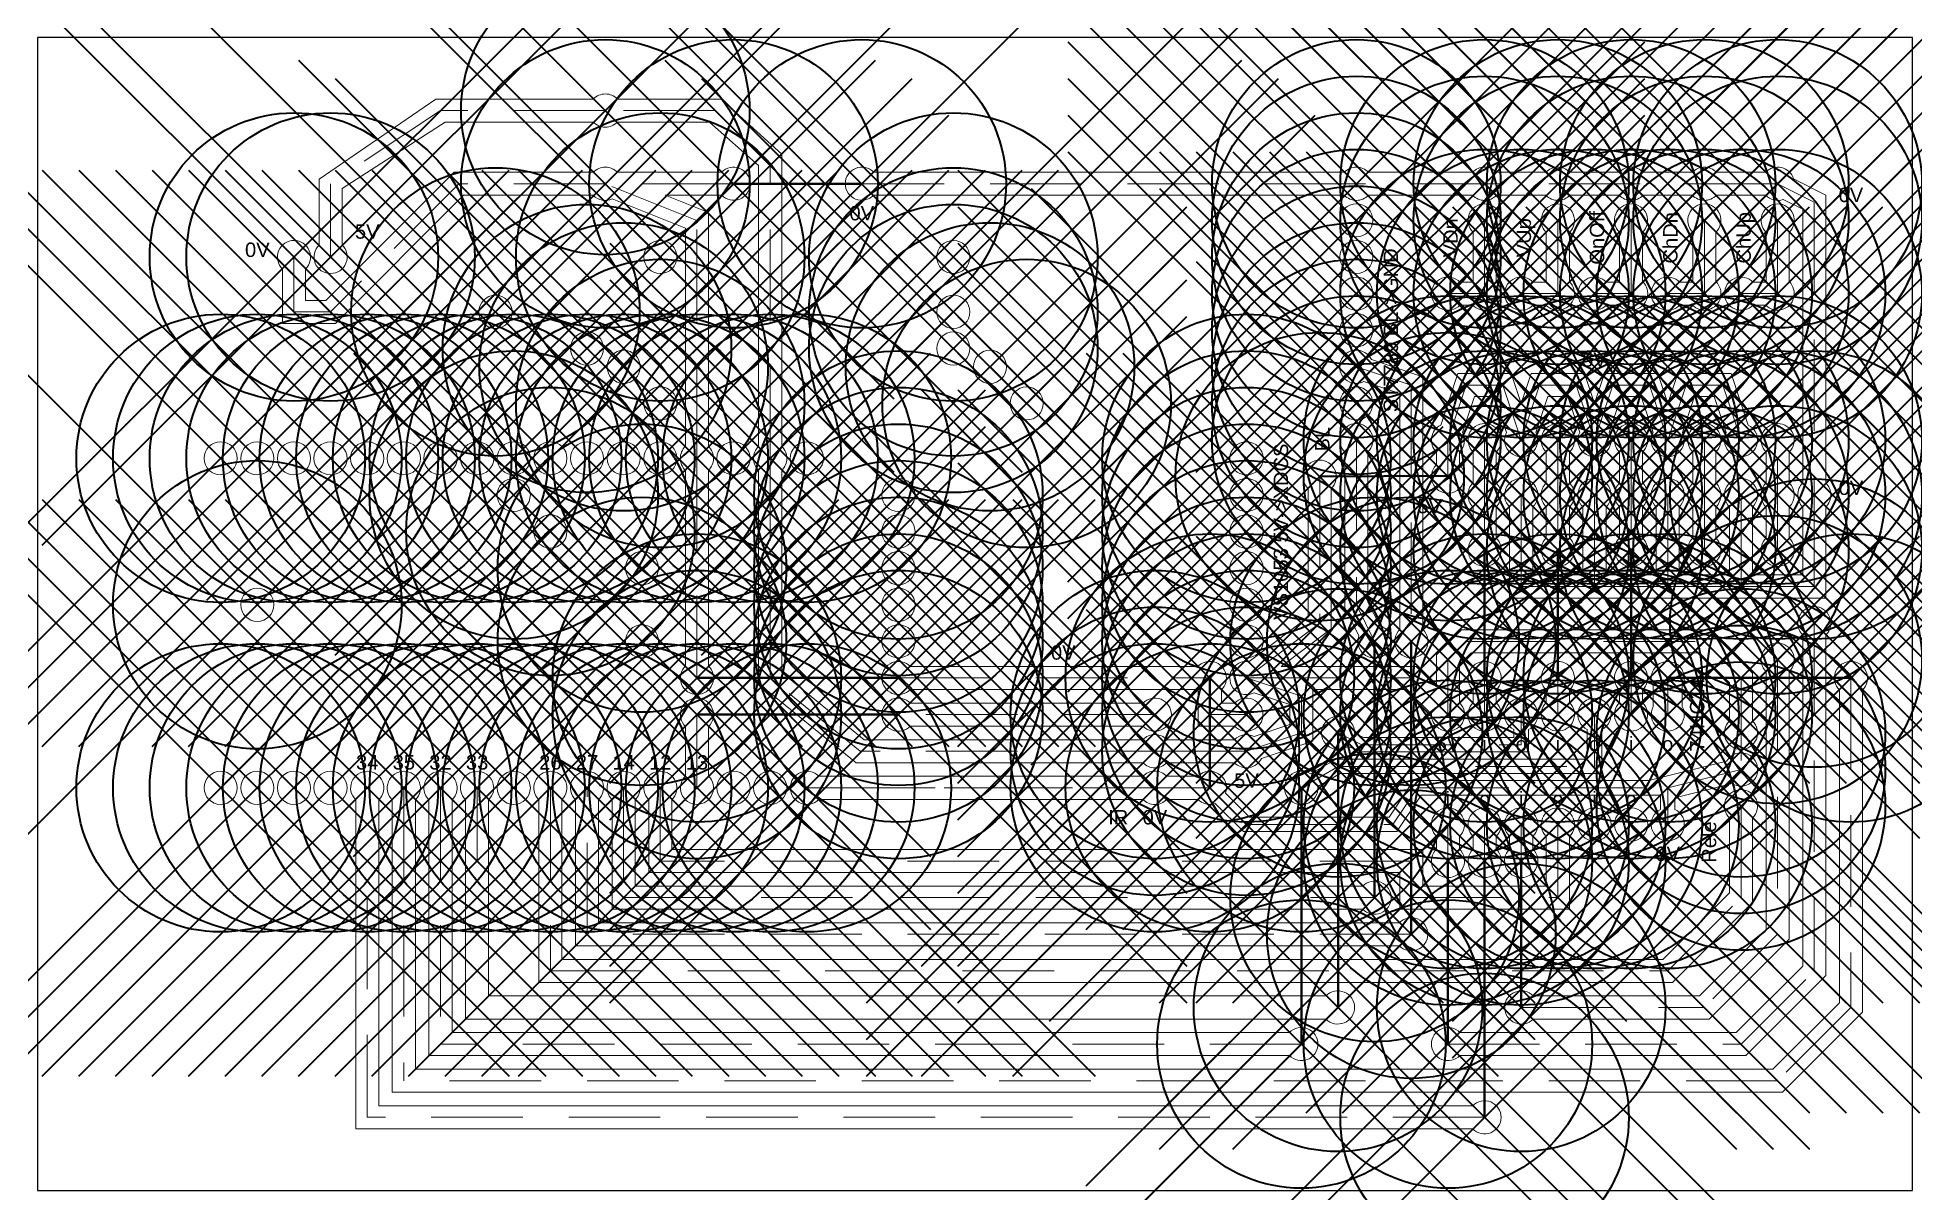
# Model space of a CAD drawing. Header units: millimetres. Extents: x 0 to 130, y 0 to 80.
import ezdxf
from ezdxf.enums import TextEntityAlignment as Align

# ---------------------------------------------------------------- set-up
doc = ezdxf.new("R2010")
doc.units = ezdxf.units.MM
doc.header["$PDMODE"] = 35
doc.header["$PDSIZE"] = 20
doc.linetypes.add('DASHED2', pattern=[9.525, 6.35, -3.175])
for name, color, linetype, lineweight, true_color in [('anelli', 4, 'Continuous', 0, 0x00ffff), ('basetta', 178, 'Continuous', 25, 0x000000), ('fori', 1, 'Continuous', 35, 0xff0000), ('piste', 4, 'Continuous', 0, 0x00ffff), ('ponti', 5, 'Continuous', 40, 0x0000ff), ('testi', 178, 'Continuous', 25, 0x000000), ('tracce', 6, 'DASHED2', 0, 0xff00ff)]:
    doc.layers.add(name, color=color, linetype=linetype, lineweight=lineweight, true_color=true_color)
doc.styles.add('textstyle11', font='')
doc.styles.add('textstyle12', font='')
doc.styles.add('textstyle13', font='')
doc.styles.add('textstyle14', font='')
doc.styles.add('textstyle15', font='')
doc.styles.add('textstyle16', font='')
doc.styles.add('textstyle17', font='')
doc.styles.add('textstyle18', font='')
doc.styles.add('textstyle19', font='')
doc.styles.add('textstyle20', font='')
doc.styles.add('textstyle21', font='')
doc.styles.add('textstyle22', font='')
doc.styles.add('textstyle23', font='')
doc.styles.add('textstyle24', font='')
doc.styles.add('textstyle25', font='')
doc.styles.add('textstyle26', font='')
doc.styles.add('textstyle27', font='')
doc.styles.add('textstyle28', font='')
doc.styles.add('textstyle29', font='')
doc.styles.add('textstyle30', font='')
doc.styles.add('textstyle31', font='')
doc.styles.add('textstyle32', font='')
doc.styles.add('textstyle33', font='')
doc.styles.add('textstyle34', font='')
doc.styles.add('textstyle35', font='')
doc.styles.add('textstyle36', font='')
doc.styles.add('textstyle37', font='')
doc.styles.add('textstyle38', font='')
doc.styles.add('textstyle39', font='')
doc.styles.add('textstyle40', font='')
doc.styles.add('textstyle41', font='')
doc.styles.add('textstyle42', font='')
doc.styles.add('textstyle43', font='')
doc.styles.add('textstyle44', font='')
doc.styles.add('textstyle45', font='')
doc.styles.add('textstyle46', font='')
doc.styles.add('textstyle47', font='')
doc.styles.add('textstyle48', font='')
doc.styles.add('textstyle49', font='')
doc.styles.add('textstyle50', font='')
doc.styles.add('textstyle51', font='')
doc.styles.add('textstyle52', font='')
doc.styles.add('textstyle53', font='')
doc.styles.add('textstyle54', font='')
doc.styles.get('textstyle11').set_extended_font_data('Liberation Sans')
doc.styles.get('textstyle12').set_extended_font_data('Liberation Sans')
doc.styles.get('textstyle13').set_extended_font_data('Liberation Sans')
doc.styles.get('textstyle14').set_extended_font_data('Liberation Sans')
doc.styles.get('textstyle15').set_extended_font_data('Liberation Sans')
doc.styles.get('textstyle16').set_extended_font_data('Liberation Sans')
doc.styles.get('textstyle17').set_extended_font_data('Liberation Sans')
doc.styles.get('textstyle18').set_extended_font_data('Liberation Sans')
doc.styles.get('textstyle19').set_extended_font_data('Liberation Sans')
doc.styles.get('textstyle20').set_extended_font_data('Liberation Sans')
doc.styles.get('textstyle21').set_extended_font_data('Liberation Sans')
doc.styles.get('textstyle22').set_extended_font_data('Liberation Sans')
doc.styles.get('textstyle23').set_extended_font_data('Liberation Sans')
doc.styles.get('textstyle24').set_extended_font_data('Liberation Sans')
doc.styles.get('textstyle25').set_extended_font_data('Liberation Sans')
doc.styles.get('textstyle26').set_extended_font_data('Liberation Sans')
doc.styles.get('textstyle27').set_extended_font_data('Liberation Sans')
doc.styles.get('textstyle28').set_extended_font_data('Liberation Sans')
doc.styles.get('textstyle29').set_extended_font_data('Liberation Sans')
doc.styles.get('textstyle30').set_extended_font_data('Liberation Sans')
doc.styles.get('textstyle31').set_extended_font_data('Liberation Sans')
doc.styles.get('textstyle32').set_extended_font_data('Liberation Sans')
doc.styles.get('textstyle33').set_extended_font_data('Liberation Sans')
doc.styles.get('textstyle34').set_extended_font_data('Liberation Sans')
doc.styles.get('textstyle35').set_extended_font_data('Liberation Sans')
doc.styles.get('textstyle36').set_extended_font_data('Liberation Sans')
doc.styles.get('textstyle37').set_extended_font_data('Liberation Sans')
doc.styles.get('textstyle38').set_extended_font_data('Liberation Sans')
doc.styles.get('textstyle39').set_extended_font_data('Liberation Sans')
doc.styles.get('textstyle40').set_extended_font_data('Liberation Sans')
doc.styles.get('textstyle41').set_extended_font_data('Liberation Sans')
doc.styles.get('textstyle42').set_extended_font_data('Liberation Sans')
doc.styles.get('textstyle43').set_extended_font_data('Liberation Sans')
doc.styles.get('textstyle44').set_extended_font_data('Liberation Sans')
doc.styles.get('textstyle45').set_extended_font_data('Liberation Sans')
doc.styles.get('textstyle46').set_extended_font_data('Liberation Sans')
doc.styles.get('textstyle47').set_extended_font_data('Liberation Sans')
doc.styles.get('textstyle48').set_extended_font_data('Liberation Sans')
doc.styles.get('textstyle49').set_extended_font_data('Liberation Sans')
doc.styles.get('textstyle50').set_extended_font_data('Liberation Sans')
doc.styles.get('textstyle51').set_extended_font_data('Liberation Sans')
doc.styles.get('textstyle52').set_extended_font_data('Liberation Sans')
doc.styles.get('textstyle53').set_extended_font_data('Liberation Sans')
doc.styles.get('textstyle54').set_extended_font_data('Liberation Sans')

msp = doc.modelspace()

# ---------------------------------------------------------------- linework, layer by layer
at = {"layer": 'anelli', "flags": 128}
msp.add_lwpolyline([(99.53, 24.57), (99.53, 23.69, 2.470169), (101.13, 23.69), (101.13, 24.57, 2.470169), (99.53, 24.57)], format="xyb", dxfattribs=at)
at = {"layer": 'anelli'}
for centre in [(91.44, 67.31), (43.18, 64.77), (63.5, 64.77), (91.44, 64.77), (91.44, 62.23), (31.75, 60.96), (63.5, 60.96), (91.44, 59.69), (38.1, 58.42), (63.5, 58.42), (40.64, 57.15), (66.04, 57.15), (43.18, 54.61), (68.58, 54.61), (91.44, 54.61), (12.7, 50.8), (15.24, 50.8), (17.78, 50.8), (20.32, 50.8), (22.86, 50.8), (25.4, 50.8), (27.94, 50.8), (30.48, 50.8), (33.02, 50.8), (35.56, 50.8), (38.1, 50.8), (40.64, 50.8), (43.18, 50.8), (48.26, 50.8), (53.34, 50.8), (83.82, 50.8), (33.02, 48.26), (59.69, 48.26), (83.82, 48.26), (35.56, 45.72), (59.69, 45.72), (83.82, 45.72), (41.91, 43.18), (59.69, 43.18), (83.82, 43.18), (15.24, 40.64), (59.69, 40.64), (83.82, 40.64), (41.91, 38.1), (59.69, 38.1), (83.82, 38.1), (12.7, 27.94), (15.24, 27.94), (17.78, 27.94), (20.32, 27.94), (33.02, 27.94), (48.26, 27.94), (50.8, 27.94), (107.95, 25.4), (110.49, 25.4)]:
    msp.add_circle(centre, 1.15, dxfattribs=at)
for centre, start, end in [((97.79, 52.07), 115.6443, 225.9208), ((97.79, 52.07), 314.0792, 27.4858), ((102.87, 52.07), 152.5142, 27.4858), ((107.95, 52.07), 152.5142, 27.4858), ((110.49, 52.07), 314.0792, 225.9208), ((113.03, 52.07), 152.5142, 27.4858), ((118.11, 52.07), 152.5142, 64.3557), ((97.79, 49.53), 134.0792, 45.9208), ((110.49, 48.26), 134.0792, 225.9208), ((110.49, 48.26), 314.0792, 45.9208), ((110.49, 44.45), 134.0792, 45.9208)]:
    msp.add_arc(centre, 1.15, start, end, dxfattribs=at)
at = {"layer": 'basetta'}
for p, q in [((130, 80), (0, 80)), ((0, 80), (0, 0)), ((130, 0), (130, 80)), ((0, 0), (130, 0)), ((0, 0), (0, 0))]:
    msp.add_line(p, q, dxfattribs=at)
at = {"layer": 'fori'}
for p in [(39.37, 74.93), (39.37, 69.85), (48.26, 69.85), (57.15, 69.85), (91.44, 69.85), (100.33, 69.85), (105.41, 69.85), (110.49, 69.85), (115.57, 69.85), (120.65, 69.85), (91.44, 67.31), (100.33, 67.31), (105.41, 67.31), (110.49, 67.31), (115.57, 67.31), (120.65, 67.31), (17.78, 64.77), (20.32, 64.77), (43.18, 64.77), (63.5, 64.77), (91.44, 64.77), (91.44, 62.23), (100.33, 62.23), (102.87, 62.23), (105.41, 62.23), (107.95, 62.23), (110.49, 62.23), (113.03, 62.23), (115.57, 62.23), (118.11, 62.23), (120.65, 62.23), (31.75, 60.96), (63.5, 60.96), (91.44, 59.69), (38.1, 58.42), (63.5, 58.42), (40.64, 57.15), (66.04, 57.15), (91.44, 57.15), (43.18, 54.61), (68.58, 54.61), (91.44, 54.61), (91.44, 52.07), (97.79, 52.07), (100.33, 52.07), (102.87, 52.07), (105.41, 52.07), (107.95, 52.07), (110.49, 52.07), (113.03, 52.07), (115.57, 52.07), (118.11, 52.07), (120.65, 52.07), (12.7, 50.8), (15.24, 50.8), (17.78, 50.8), (20.32, 50.8), (22.86, 50.8), (25.4, 50.8), (27.94, 50.8), (30.48, 50.8), (33.02, 50.8), (35.56, 50.8), (38.1, 50.8), (40.64, 50.8), (43.18, 50.8), (45.72, 50.8), (48.26, 50.8), (50.8, 50.8), (53.34, 50.8), (83.82, 50.8), (88.9, 49.53), (97.79, 49.53), (33.02, 48.26), (59.69, 48.26), (83.82, 48.26), (100.33, 48.26), (102.87, 48.26), (105.41, 48.26), (107.95, 48.26), (110.49, 48.26), (113.03, 48.26), (115.57, 48.26), (118.11, 48.26), (120.65, 48.26), (123.19, 48.26), (35.56, 45.72), (59.69, 45.72), (83.82, 45.72), (100.33, 44.45), (105.41, 44.45), (110.49, 44.45), (115.57, 44.45), (120.65, 44.45), (41.91, 43.18), (59.69, 43.18), (83.82, 43.18), (15.24, 40.64), (59.69, 40.64), (83.82, 40.64), (123.19, 39.37), (41.91, 38.1), (59.69, 38.1), (83.82, 38.1), (92.71, 38.1), (95.25, 38.1), (120.65, 36.83), (45.72, 35.56), (59.69, 35.56), (81.28, 35.56), (83.82, 35.56), (100.33, 35.56), (105.41, 35.56), (110.49, 35.56), (113.03, 35.56), (125.73, 35.56), (45.72, 33.02), (59.69, 33.02), (77.47, 33.02), (83.82, 33.02), (97.79, 33.02), (100.33, 33.02), (102.87, 33.02), (105.41, 33.02), (107.95, 33.02), (110.49, 33.02), (113.03, 33.02), (90.17, 31.75), (118.11, 31.75), (77.47, 30.48), (83.82, 30.48), (118.11, 29.21), (12.7, 27.94), (15.24, 27.94), (17.78, 27.94), (20.32, 27.94), (22.86, 27.94), (25.4, 27.94), (27.94, 27.94), (30.48, 27.94), (33.02, 27.94), (35.56, 27.94), (38.1, 27.94), (40.64, 27.94), (43.18, 27.94), (45.72, 27.94), (48.26, 27.94), (50.8, 27.94), (53.34, 27.94), (77.47, 27.94), (81.28, 27.94), (87.63, 27.94), (118.11, 26.67), (97.79, 25.4), (100.33, 25.4), (102.87, 25.4), (105.41, 25.4), (107.95, 25.4), (110.49, 25.4), (113.03, 25.4), (97.79, 22.86), (100.33, 22.86), (102.87, 22.86), (92.71, 20.32), (95.25, 17.78), (90.17, 12.7), (102.87, 12.7), (87.63, 10.16), (97.79, 10.16), (100.33, 5.08)]:
    msp.add_point(p, dxfattribs=at)
at = {"layer": 'piste'}
for p, q in [((98.48, 56.68), (97.29, 53.11)), ((102.18, 56.68), (98.48, 56.68)), ((102.87, 54.6), (102.18, 56.68)), ((103.56, 56.68), (102.87, 54.6)), ((107.26, 56.68), (103.56, 56.68)), ((107.95, 54.6), (107.26, 56.68)), ((108.64, 56.68), (107.95, 54.6)), ((112.34, 56.68), (108.64, 56.68)), ((113.03, 54.6), (112.34, 56.68)), ((113.72, 56.68), (113.03, 54.6)), ((117.42, 56.68), (113.72, 56.68)), ((118.61, 53.11), (117.42, 56.68)), ((99.64, 55.08), (98.81, 52.6)), ((101.02, 55.08), (99.64, 55.08)), ((101.85, 52.6), (101.02, 55.08)), ((104.72, 55.08), (103.89, 52.6)), ((106.1, 55.08), (104.72, 55.08)), ((106.93, 52.6), (106.1, 55.08)), ((109.8, 55.08), (108.97, 52.6)), ((111.18, 55.08), (109.8, 55.08)), ((112.01, 52.6), (111.18, 55.08)), ((114.88, 55.08), (114.05, 52.6)), ((116.26, 55.08), (114.88, 55.08)), ((117.09, 52.6), (116.26, 55.08)), ((96.99, 51.24), (96.99, 50.36)), ((98.59, 51.24), (98.59, 50.36)), ((109.69, 51.24), (109.69, 49.09)), ((111.29, 51.24), (111.29, 49.09)), ((109.69, 47.43), (109.69, 45.28)), ((111.29, 47.43), (111.29, 45.28)), ((42.35, 24.6), (42.38, 24.6))]:
    msp.add_line(p, q, dxfattribs=at)
at = {"layer": 'piste', "flags": 128}
for points in [[(19.52, 70.18), (19.52, 65.6, 2.470169), (21.12, 65.6), (21.12, 69.52), (28.27, 74.13), (38.54, 74.13, 0.423659), (40.2, 74.13), (46.59, 74.13), (50, 71.12), (50, 51.63, 0.423659), (50, 49.97), (50, 35.18), (56.75, 29.68), (76.64, 29.68, 0.423659), (78.3, 29.68), (82.99, 29.68, 0.522102), (84.86, 29.98), (88.43, 31.17), (88.43, 34.76), (94.92, 34.76), (96.64, 33.04, 1.522957), (98.59, 33.85), (98.59, 36.5), (99.39, 37.3), (115.24, 37.3), (117.31, 35.23), (117.31, 32.58, 2.470169), (118.91, 32.58), (118.91, 35.89), (115.9, 38.9), (98.73, 38.9), (96.99, 37.16), (96.99, 34.95), (95.58, 36.36), (86.22, 36.36), (89.7, 38.97), (89.7, 48.7, 2.470169), (88.1, 48.7), (88.1, 39.77), (84, 36.7, 1.383182), (84.35, 34.54), (86.83, 33.71), (86.83, 32.33), (84.35, 31.5, 0.331719), (82.99, 31.28), (78.3, 31.28, 0.423659), (76.64, 31.28), (57.32, 31.28), (51.6, 35.94), (51.6, 49.97, 0.423659), (51.6, 51.63), (51.6, 71.9), (47.39, 75.73), (40.2, 75.73, 0.423659), (38.54, 75.73), (27.61, 75.73), (19.52, 70.18)], [(20.65, 60.16), (16.98, 60.16), (16.98, 63.94, -2.470169), (18.58, 63.94), (18.58, 61.76), (19.99, 61.76), (28.88, 70.65), (38.54, 70.65, -0.423659), (40.2, 70.65), (47.43, 70.65, -2.470169), (47.43, 69.05), (43.52, 69.05), (46.52, 67.85), (46.52, 51.63, -0.423659), (46.52, 49.97), (46.52, 36.39, -2.470169), (44.92, 36.39), (44.92, 49.97, -0.423659), (44.92, 51.63), (44.92, 66.77), (39.84, 68.8, -0.315492), (38.54, 69.05), (29.54, 69.05), (20.65, 60.16)], [(57.98, 70.65, 2.470169), (57.98, 69.05), (90.61, 69.05, 0.423659), (92.27, 69.05), (99.5, 69.05, 0.423659), (101.16, 69.05), (104.58, 69.05, 0.423659), (106.24, 69.05), (109.66, 69.05, 0.423659), (111.32, 69.05), (114.74, 69.05, 0.423659), (116.4, 69.05), (119.82, 69.05, 0.292783), (121.03, 68.76), (122.39, 68.09), (122.39, 49.09, 0.423659), (122.39, 47.43), (122.39, 42.71), (118.91, 42.71), (118.91, 47.43, 2.470169), (117.31, 47.43), (117.31, 42.71), (113.83, 42.71), (113.83, 47.43, 2.470169), (112.23, 47.43), (112.23, 42.71), (108.75, 42.71), (108.75, 47.43, 2.470169), (107.15, 47.43), (107.15, 42.71), (103.67, 42.71), (103.67, 47.43, 2.470169), (102.07, 47.43), (102.07, 41.11), (107.95, 41.11), (113.03, 41.11), (118.11, 41.11), (123.99, 41.11), (123.99, 47.43, 0.423659), (123.99, 49.09), (123.99, 69.07), (121.75, 70.2, 0.568117), (119.82, 70.65), (116.4, 70.65, 0.423659), (114.74, 70.65), (111.32, 70.65, 0.423659), (109.66, 70.65), (106.24, 70.65, 0.423659), (104.58, 70.65), (101.16, 70.65, 0.423659), (99.5, 70.65), (92.27, 70.65, 0.423659), (90.61, 70.65), (57.98, 70.65)], [(99.53, 63.03), (98.62, 63.03, 2.470169), (98.62, 61.43), (99.5, 61.43, 1.016201), (101.13, 63.06), (101.13, 66.48, 2.470169), (99.53, 66.48), (99.53, 63.03)], [(103.7, 61.43, -2.470169), (103.7, 63.03), (104.61, 63.03), (104.61, 66.48, -2.470169), (106.21, 66.48), (106.21, 63.06, -1.016201), (104.58, 61.43), (103.7, 61.43)], [(109.69, 63.03), (108.78, 63.03, 2.470169), (108.78, 61.43), (109.66, 61.43, 1.016201), (111.29, 63.06), (111.29, 66.48, 2.470169), (109.69, 66.48), (109.69, 63.03)], [(114.77, 63.03), (113.86, 63.03, 2.470169), (113.86, 61.43), (114.74, 61.43, 1.016201), (116.37, 63.06), (116.37, 66.48, 2.470169), (114.77, 66.48), (114.77, 63.03)], [(119.85, 66.48, -2.470169), (121.45, 66.48), (121.45, 63.06, -1.016201), (119.82, 61.43), (118.94, 61.43, -2.470169), (118.94, 63.03), (119.85, 63.03), (119.85, 66.48)], [(94.45, 38.93, 2.470169), (96.05, 38.93), (96.05, 56.46), (92.48, 57.65, 2.470169), (91.97, 56.13), (94.45, 55.3), (94.45, 38.93)], [(90.64, 40.45), (91.62, 38.48, 2.470169), (93.06, 39.2), (92.24, 40.83), (92.24, 51.24, 2.470169), (90.64, 51.24), (90.64, 40.45)], [(99.53, 45.28, 2.470169), (101.13, 45.28), (101.13, 47.43, 0.423659), (101.13, 49.09), (101.13, 51.24, 2.470169), (99.53, 51.24), (99.53, 49.09, 0.423659), (99.53, 47.43), (99.53, 45.28)], [(106.21, 49.09, -0.423659), (106.21, 47.43), (106.21, 45.28, -2.470169), (104.61, 45.28), (104.61, 47.43, -0.423659), (104.61, 49.09), (104.61, 51.24, -2.470169), (106.21, 51.24), (106.21, 49.09)], [(114.77, 49.09, 0.423659), (114.77, 47.43), (114.77, 45.28, 2.470169), (116.37, 45.28), (116.37, 47.43, 0.423659), (116.37, 49.09), (116.37, 51.24, 2.470169), (114.77, 51.24), (114.77, 49.09)], [(121.45, 51.24, 2.470169), (119.85, 51.24), (119.85, 49.09, 0.423659), (119.85, 47.43), (119.85, 45.28, 2.470169), (121.45, 45.28), (121.45, 47.43, 0.423659), (121.45, 49.09), (121.45, 51.24)], [(118.44, 9.36), (123.99, 14.91), (123.99, 38.54, 2.470169), (122.39, 38.54), (122.39, 15.57), (117.78, 10.96), (98.62, 10.96, 2.470169), (98.62, 9.36), (118.44, 9.36)], [(115.24, 13.5), (119.85, 18.11), (119.85, 36, -2.470169), (121.45, 36), (121.45, 17.45), (115.9, 11.9), (103.7, 11.9, -2.470169), (103.7, 13.5), (115.24, 13.5)], [(120.32, 8.42), (124.93, 13.03), (124.93, 34.73, -2.470169), (126.53, 34.73), (126.53, 12.37), (120.98, 6.82), (24.6, 6.82), (24.6, 27.11, -2.470169), (26.2, 27.11), (26.2, 8.42), (120.32, 8.42)], [(80.48, 34.73, -0.008036), (80.45, 34.76), (60.52, 34.76, -2.470169), (60.52, 36.36), (80.45, 36.36, -1.016201), (82.08, 34.73), (82.08, 33.82), (82.99, 33.82, -2.470169), (82.99, 32.22), (80.48, 32.22), (80.48, 34.73)], [(99.53, 33.85, 2.470169), (101.13, 33.85), (101.13, 34.73, 2.470169), (99.53, 34.73), (99.53, 33.85)], [(104.61, 33.85, 2.470169), (106.21, 33.85), (106.21, 34.73, 2.470169), (104.61, 34.73), (104.61, 33.85)], [(109.69, 33.85, 2.470169), (111.29, 33.85), (111.29, 34.73, 2.470169), (109.69, 34.73), (109.69, 33.85)], [(112.03, 34.99, -1.717891), (114.03, 34.99), (114.03, 33.59, -1.717891), (112.03, 33.59), (112.03, 34.99)], [(44.92, 28.77, 2.470169), (46.52, 28.77), (46.52, 32.19, 2.470169), (44.92, 32.19), (44.92, 28.77)], [(60.52, 32.22, -2.470169), (60.52, 33.82), (76.64, 33.82, -2.470169), (76.64, 32.22), (60.52, 32.22)], [(88.27, 28.9, 4.371232), (88.78, 28.03), (90.31, 28.93), (108.45, 28.93), (108.45, 31.98, 4.371232), (107.45, 31.98), (107.45, 29.93), (90.03, 29.93), (88.27, 28.9)], [(91.93, 31.43), (91.32, 31.73, 4.371232), (90.87, 30.84), (91.7, 30.43), (103.37, 30.43), (103.37, 31.98, 4.371232), (102.37, 31.98), (102.37, 31.43), (91.93, 31.43)], [(112.53, 27.44), (112.53, 26.44, 4.371232), (113.53, 26.44), (113.53, 27.24), (117.5, 28.23, 2.470169), (117.11, 29.79), (111.73, 28.44), (95.41, 28.44), (93.71, 25.9), (84.03, 25.9), (82.37, 27.56, 0.803657), (80.45, 28.74), (78.3, 28.74, 0.423659), (76.64, 28.74), (54.17, 28.74, 2.470169), (54.17, 27.14), (76.64, 27.14, 0.423659), (78.3, 27.14), (80.45, 27.14, 0.29218), (81.66, 26.85), (83.61, 24.9), (94.25, 24.9), (95.94, 27.44), (112.53, 27.44)], [(22.06, 27.11, -2.470169), (23.66, 27.11), (23.66, 5.88), (99.5, 5.88, -2.470169), (99.5, 4.28), (22.06, 4.28), (22.06, 27.11)], [(27.14, 9.36), (86.8, 9.36, 2.470169), (86.8, 10.96), (28.74, 10.96), (28.74, 27.11, 2.470169), (27.14, 27.11), (27.14, 9.36)], [(31.28, 13.5), (89.34, 13.5, -2.470169), (89.34, 11.9), (29.68, 11.9), (29.68, 27.11, -2.470169), (31.28, 27.11), (31.28, 13.5)], [(36.36, 16.04), (36.36, 27.11, 2.470169), (34.76, 27.11), (34.76, 14.44), (113.36, 14.44), (118.91, 19.99), (118.91, 25.84, 2.470169), (117.31, 25.84), (117.31, 20.65), (112.7, 16.04), (36.36, 16.04)], [(37.3, 16.98), (37.3, 27.11, -2.470169), (38.9, 27.11), (38.9, 18.58), (94.42, 18.58, -2.470169), (94.42, 16.98), (37.3, 16.98)], [(91.88, 19.52, 2.470169), (91.88, 21.12), (41.44, 21.12), (41.44, 27.11, 2.470169), (39.84, 27.11), (39.84, 19.52), (91.88, 19.52)], [(96.05, 23.66), (96.05, 21.12), (104.61, 21.12), (104.61, 24.57, -2.470169), (106.21, 24.57), (106.21, 19.52), (94.45, 19.52), (94.45, 22.06), (42.38, 22.06), (42.38, 27.11, -2.470169), (43.98, 27.11), (43.98, 23.66), (96.05, 23.66)], [(96.99, 23.69, 2.470169), (98.59, 23.69), (98.59, 24.57, 2.470169), (96.99, 24.57), (96.99, 23.69)], [(102.07, 24.57, -2.470169), (103.67, 24.57), (103.67, 23.69, -2.470169), (102.07, 23.69), (102.07, 24.57)]]:
    msp.add_lwpolyline(points, format="xyb", dxfattribs=at)
at = {"layer": 'ponti'}
for p, q in [((48.26, 69.85), (57.15, 69.85)), ((97.79, 49.59), (88.9, 49.53)), ((100.33, 44.45), (100.33, 35.56)), ((105.41, 44.45), (105.41, 35.56)), ((110.49, 44.45), (110.49, 35.56)), ((120.65, 36.83), (115.57, 44.45)), ((123.19, 39.37), (120.65, 44.45)), ((92.71, 38.1), (92.71, 20.32)), ((95.25, 38.1), (95.25, 17.78)), ((45.72, 35.56), (59.69, 35.56)), ((81.28, 35.56), (81.28, 27.94)), ((113.03, 35.56), (125.73, 35.56)), ((59.69, 33.02), (45.72, 33.02)), ((90.17, 31.75), (90.17, 12.7)), ((87.63, 27.94), (87.63, 10.16)), ((97.79, 22.86), (97.79, 10.16)), ((100.33, 5.08), (100.33, 22.86)), ((102.87, 12.7), (102.87, 22.86))]:
    msp.add_line(p, q, dxfattribs=at)
at = {"layer": 'tracce'}
for p, q in [((27.94, 74.93), (20.32, 69.85)), ((39.37, 74.93), (27.94, 74.93)), ((46.99, 74.93), (39.37, 74.93)), ((50.8, 71.12), (46.99, 74.93)), ((50.8, 50.8), (50.8, 71.12)), ((20.32, 69.85), (20.32, 64.77)), ((29.21, 69.85), (20.32, 60.96)), ((39.37, 69.85), (29.21, 69.85)), ((48.26, 69.85), (39.37, 69.85)), ((45.72, 67.31), (39.37, 69.85)), ((91.44, 69.85), (57.15, 69.85)), ((120.65, 69.85), (91.44, 69.85)), ((120.65, 69.85), (123.19, 68.58)), ((123.19, 68.58), (123.19, 48.26)), ((45.72, 50.8), (45.72, 67.31)), ((100.33, 67.31), (100.33, 62.23)), ((105.41, 67.31), (105.41, 62.23)), ((110.49, 67.31), (110.49, 62.23)), ((115.57, 67.31), (115.57, 62.23)), ((120.65, 62.23), (120.65, 67.31)), ((17.78, 60.96), (17.78, 64.77)), ((100.33, 62.23), (97.79, 62.23)), ((105.41, 62.23), (102.87, 62.23)), ((110.49, 62.23), (107.95, 62.23)), ((115.57, 62.23), (113.03, 62.23)), ((118.11, 62.23), (120.65, 62.23)), ((20.32, 60.96), (17.78, 60.96)), ((91.44, 57.15), (95.25, 55.88)), ((95.25, 55.88), (95.25, 38.1)), ((99.06, 55.88), (97.79, 52.07)), ((101.6, 55.88), (99.06, 55.88)), ((102.87, 52.07), (101.6, 55.88)), ((104.14, 55.88), (102.87, 52.07)), ((106.68, 55.88), (104.14, 55.88)), ((107.95, 52.07), (106.68, 55.88)), ((109.22, 55.88), (107.95, 52.07)), ((111.76, 55.88), (109.22, 55.88)), ((113.03, 52.07), (111.76, 55.88)), ((114.3, 55.88), (113.03, 52.07)), ((116.84, 55.88), (114.3, 55.88)), ((118.11, 52.07), (116.84, 55.88)), ((91.44, 52.07), (91.44, 40.64)), ((97.79, 52.07), (97.79, 49.53)), ((100.33, 52.07), (100.33, 44.45)), ((105.41, 52.07), (105.41, 44.45)), ((110.49, 52.07), (110.49, 44.45)), ((115.57, 52.07), (115.57, 48.26)), ((120.65, 44.45), (120.65, 52.07)), ((45.72, 50.8), (45.72, 35.56)), ((50.8, 35.56), (50.8, 50.8)), ((88.9, 49.53), (88.9, 39.37)), ((102.87, 41.91), (102.87, 48.26)), ((107.95, 41.91), (107.95, 48.26)), ((113.03, 41.91), (113.03, 48.26)), ((115.57, 48.26), (115.57, 44.45)), ((118.11, 41.91), (118.11, 48.26)), ((123.19, 48.26), (123.19, 41.91)), ((107.95, 41.91), (102.87, 41.91)), ((113.03, 41.91), (107.95, 41.91)), ((118.11, 41.91), (113.03, 41.91)), ((123.19, 41.91), (118.11, 41.91)), ((91.44, 40.64), (92.71, 38.1)), ((88.9, 39.37), (83.82, 35.56)), ((123.19, 39.37), (123.19, 15.24)), ((97.79, 36.83), (99.06, 38.1)), ((99.06, 38.1), (115.57, 38.1)), ((115.57, 38.1), (118.11, 35.56)), ((97.79, 33.02), (97.79, 36.83)), ((120.65, 36.83), (120.65, 17.78)), ((57.04, 30.48), (50.8, 35.56)), ((59.69, 35.56), (81.28, 35.56)), ((81.28, 33.02), (81.28, 35.56)), ((83.82, 35.56), (87.63, 34.29)), ((83.82, 35.56), (95.25, 35.56)), ((95.25, 35.56), (97.79, 33.02)), ((100.33, 35.56), (100.33, 33.02)), ((105.41, 35.56), (105.41, 33.02)), ((110.49, 35.56), (110.49, 33.02)), ((113.03, 33.02), (113.03, 35.56)), ((118.11, 35.56), (118.11, 31.75)), ((125.73, 35.56), (125.73, 12.7)), ((87.63, 34.29), (87.63, 31.75)), ((45.72, 33.02), (45.72, 27.94)), ((77.47, 33.02), (59.69, 33.02)), ((83.82, 33.02), (81.28, 33.02)), ((102.87, 33.02), (102.87, 30.93)), ((107.95, 33.02), (107.95, 29.43)), ((87.63, 31.75), (83.82, 30.48)), ((90.17, 31.75), (91.81, 30.93)), ((118.11, 20.32), (118.11, 31.75)), ((77.47, 30.48), (57.04, 30.48)), ((83.82, 30.48), (77.47, 30.48)), ((91.81, 30.93), (102.87, 30.93)), ((90.17, 29.43), (87.63, 27.94)), ((90.17, 29.43), (107.95, 29.43)), ((118.11, 29.21), (113.03, 27.94)), ((25.4, 27.94), (25.4, 7.62)), ((27.94, 27.94), (27.94, 10.16)), ((30.48, 22.86), (30.48, 27.94)), ((35.56, 27.94), (35.56, 15.24)), ((38.1, 17.78), (38.1, 27.94)), ((40.64, 27.94), (40.64, 20.32)), ((43.18, 22.86), (43.18, 27.94)), ((53.34, 27.94), (77.47, 27.94)), ((81.28, 27.94), (53.34, 27.94)), ((77.47, 27.94), (81.28, 27.94)), ((81.28, 27.94), (83.82, 25.4)), ((93.98, 25.4), (95.67, 27.94)), ((95.67, 27.94), (113.03, 27.94)), ((113.03, 25.4), (113.03, 27.94)), ((43.18, 25.4), (43.18, 25.4)), ((83.82, 25.4), (93.98, 25.4)), ((97.79, 25.4), (97.79, 22.86)), ((100.33, 22.86), (100.33, 25.4)), ((102.87, 22.86), (102.87, 25.4)), ((105.41, 22.86), (105.41, 25.4)), ((105.41, 25.4), (105.41, 22.86)), ((95.25, 22.86), (43.18, 22.86)), ((95.25, 20.32), (95.25, 22.86)), ((105.41, 22.86), (105.41, 20.32)), ((22.86, 20.32), (22.86, 5.08)), ((40.64, 20.32), (92.71, 20.32)), ((95.25, 20.32), (105.41, 20.32)), ((113.03, 15.24), (118.11, 20.32)), ((95.25, 17.78), (38.1, 17.78)), ((120.65, 17.78), (115.57, 12.7)), ((35.56, 15.24), (113.03, 15.24)), ((118.11, 10.16), (123.19, 15.24)), ((102.87, 12.7), (115.57, 12.7)), ((125.73, 12.7), (120.65, 7.62)), ((87.63, 10.16), (27.94, 10.16)), ((97.79, 10.16), (118.11, 10.16)), ((120.65, 7.62), (25.4, 7.62)), ((100.33, 5.08), (22.86, 5.08))]:
    msp.add_line(p, q, dxfattribs=at)

# ---------------------------------------------------------------- texts
at = {"layer": 'testi'}
for s, style, p in [('0V', 'textstyle45', (125.73, 68.58)), ('0V', 'textstyle43', (57.15, 67.31)), ('5V', 'textstyle35', (22.86, 66.04)), ('0V', 'textstyle40', (15.24, 64.77)), ('5V', 'textstyle39', (107.95, 57.15)), ('0V', 'textstyle44', (125.73, 48.26)), ('5V', 'textstyle34', (96.52, 46.99)), ('0V', 'textstyle42', (71.12, 36.83)), ('5V', 'textstyle33', (97.79, 30.48)), ('i', 'textstyle24', (100.33, 30.48)), ('o', 'textstyle30', (102.87, 30.48)), ('i', 'textstyle25', (105.41, 30.48)), ('o', 'textstyle31', (107.95, 30.48)), ('i', 'textstyle26', (110.49, 30.48)), ('o', 'textstyle32', (113.03, 30.48)), ('34', 'textstyle11', (22.86, 29.21)), ('35', 'textstyle14', (25.4, 29.21)), ('32', 'textstyle15', (27.94, 29.21)), ('33', 'textstyle16', (30.48, 29.21)), ('26', 'textstyle17', (35.56, 29.21)), ('27', 'textstyle18', (38.1, 29.21)), ('14', 'textstyle19', (40.64, 29.21)), ('12', 'textstyle12', (43.18, 29.21)), ('13', 'textstyle13', (45.72, 29.21)), ('5V', 'textstyle36', (83.82, 27.94)), ('i', 'textstyle21', (97.79, 26.67)), ('o', 'textstyle27', (100.33, 26.67)), ('i', 'textstyle22', (102.87, 26.67)), ('o', 'textstyle28', (105.41, 26.67)), ('i', 'textstyle23', (107.95, 26.67)), ('o', 'textstyle29', (110.49, 26.67)), ('IR', 'textstyle38', (74.93, 25.4)), ('0V', 'textstyle41', (77.47, 25.4)), ('0V', 'textstyle37', (113.03, 22.86))]:
    msp.add_text(s, height=1, dxfattribs=dict(at, style=style)).set_placement(p, align=Align.CENTER)
for s, style, p in [('OnOff', 'textstyle51', (108.63, 66.1)), ('ChDn', 'textstyle50', (113.71, 66.1)), ('ChUp', 'textstyle49', (118.79, 66.1)), ('VDn', 'textstyle53', (98.47, 66.1)), ('VUp', 'textstyle52', (103.55, 66.1)), ('ST7789 BL->GND', 'textstyle47', (94.33, 59.68)), ('BL', 'textstyle54', (89.58, 52.13)), ('VS1053 5V->XDCS', 'textstyle46', (86.71, 45.71)), ('74HC14', 'textstyle20', (115.57, 33.02)), ('Rele', 'textstyle48', (116.39, 24.18))]:
    msp.add_text(s, height=1, rotation=90, dxfattribs=dict(at, style=style)).set_placement(p, align=Align.CENTER)

doc.saveas('drawing.dxf')
